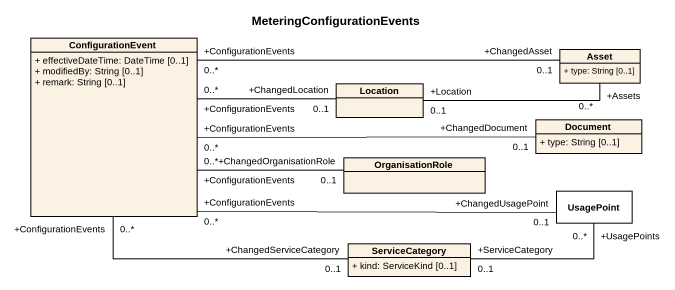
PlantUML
@startuml
title MeteringConfigurationEvents
hide circle
hide empty members
skinparam classAttributeIconSize 0
class ConfigurationEvent {
  + effectiveDateTime: DateTime [0..1]
  + modifiedBy: String [0..1]
  + remark: String [0..1]
}
class Location
class Asset {
  + type: String [0..1]
}
class Document {
  + type: String [0..1]
}
class OrganisationRole
class UsagePoint #FFFFFF
class ServiceCategory {
  + kind: ServiceKind [0..1]
}
Location "+ChangedLocation\n0..1" -left- "+ConfigurationEvents\n0..*" ConfigurationEvent
Asset "+ChangedAsset\n0..1" -left- "+ConfigurationEvents\n0..*" ConfigurationEvent
Asset "+Assets\n0..*" -left- "+Location\n0..1" Location
Document "+ChangedDocument\n0..1" -left- "+ConfigurationEvents\n0..*" ConfigurationEvent
OrganisationRole "+ChangedOrganisationRole\n0..1" -left- "+ConfigurationEvents\n0..*" ConfigurationEvent
UsagePoint "+ChangedUsagePoint\n0..1" -left- "+ConfigurationEvents\n0..*" ConfigurationEvent
UsagePoint "+UsagePoints\n0..*" -left- "+ServiceCategory\n0..1" ServiceCategory
ServiceCategory "+ChangedServiceCategory\n0..1" -left- "+ConfigurationEvents\n0..*" ConfigurationEvent
@enduml
